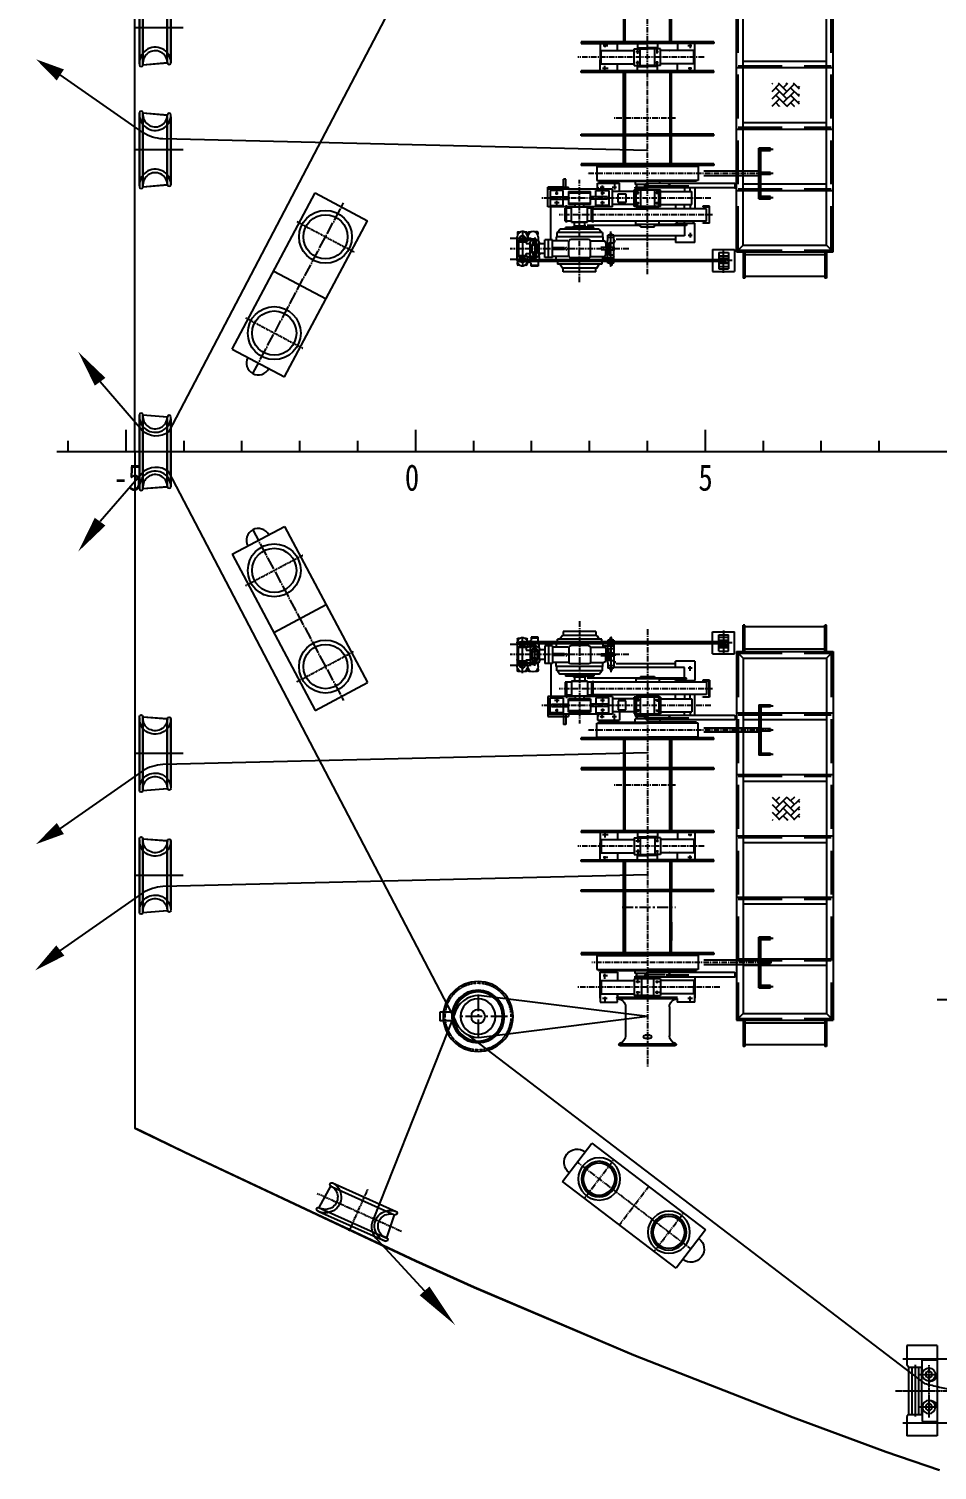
# Model space of a CAD drawing. Header units: millimetres. Extents: x -1838618 to -1600818, y -1770412 to -1553248.
# Drawn here: x -1763030 to -1752682, y -1697150 to -1680727 of the extents above; entities that cross this region are included whole.
import ezdxf

# ---------------------------------------------------------------- set-up
doc = ezdxf.new("R2010")
doc.units = ezdxf.units.MM
doc.header["$LTSCALE"] = 100
for name, pattern in [('ACAD_ISO02W100', [15, 12, -3]), ('ACAD_ISO04W100', [30, 24, -3, 0, -3]), ('CENTER', [2, 1.25, -0.25, 0.25, -0.25]), ('CENTER2', [28.575, 19.05, -3.175, 3.175, -3.175]), ('DASHED2', [0.375, 0.25, -0.125])]:
    doc.linetypes.add(name, pattern=pattern)
doc.layers.add('HULL', color=7, linetype='Continuous')
doc.layers.add('MOORING', color=7, linetype='Continuous')
doc.styles.add('ROMANT', font='', dxfattribs={"width": 0.8})
doc.styles.get('ROMANT').set_extended_font_data('SimSun')

# ---------------------------------------------------------------- blocks, each defined once
blk = doc.blocks.new('67')
at = {"color": 4}
for p, q in [((-3300, 0), (-3300, 250)), ((0, 0), (0, 250)), ((3300, 0), (3300, 250)), ((-3960, 0), (-3960, 125)), ((-2640, 0), (-2640, 125)), ((-1980, 0), (-1980, 125)), ((-1320, 0), (-1320, 125)), ((-660, 0), (-660, 125)), ((0, 5), (0, 130)), ((0, 0), (0, 125)), ((660, 0), (660, 125)), ((1320, 0), (1320, 125)), ((1980, 0), (1980, 125)), ((2640, 0), (2640, 125)), ((3300, 0), (3300, 125)), ((3300, 0), (3300, 125)), ((3960, 0), (3960, 125)), ((4620, 0), (4620, 125)), ((5280, 0), (5280, 125))]:
    blk.add_line(p, q, dxfattribs=at)
at = {"color": 4, "ltscale": 100}
blk.add_line((26787, 0), (-4089, 0), dxfattribs=at)
at = {"color": 4, "style": 'ROMANT', "width": 0.8}
for s, p in [('-5', (-3443, -444)), ('0', (-124, -444)), ('5', (3220, -444))]:
    blk.add_text(s, height=300, dxfattribs=at).set_placement(p)
blk = doc.blocks.new('winch2')
at = {"layer": 'MOORING', "color": 213}
for p, q in [((-2359, 1482), (-2341, 1482)), ((-2316, 1485), (-2302, 1485)), ((-2302, 1482), (-2316, 1482)), ((-2302, 1565), (-2302, 1329)), ((-2292, 1484), (-2271, 1484)), ((-2271, 1484), (-2271, 1431)), ((-2270, 1485), (-2047, 1485)), ((-2062, 1565), (-2062, 1327)), ((-2002, 1482), (-2021, 1482)), ((-2382, 1326), (-2347, 1326)), ((-2382, 1244), (-2382, 1326)), ((-1974, 1425), (-2378, 1425)), ((-1974, 1425), (-2378, 1425)), ((-2372, 1244), (-2372, 1326)), ((-2369, 1460), (-2369, 1472)), ((-2369, 1382), (-2369, 1391)), ((-2352, 1372), (-2359, 1372)), ((-2347, 1326), (-2328, 1351)), ((-2338, 1369), (-2330, 1349)), ((-2328, -849), (-2328, 1412)), ((-2328, 1412), (-2328, 1412)), ((-2302, 1369), (-2316, 1369)), ((-2308, -849), (-2308, 1412)), ((-2292, 1431), (-2265, 1431)), ((-2292, 1419), (-2265, 1419)), ((-2292, 1366), (-2271, 1366)), ((-2271, 1366), (-2272, 1360)), ((-2272, 1245), (-2272, 1325)), ((-2271, 1468), (-2265, 1468)), ((-2271, 1366), (-2271, 1419)), ((-2271, 1383), (-2236, 1383)), ((-2265, 1383), (-2265, 1468)), ((-2098, 1468), (-2262, 1468)), ((-2262, 1335), (-2102, 1335)), ((-2236, 1383), (-2236, 1336)), ((-2123, 1383), (-2123, 1338)), ((-2098, 1383), (-2123, 1383)), ((-2107, 1383), (-2107, 1468)), ((-2098, 1383), (-2098, 1468)), ((-2078, 1368), (-2093, 1373)), ((-2092, 1245), (-2092, 1325)), ((-2047, 1365), (-2078, 1368)), ((-2002, 1358), (-2014, 1358)), ((-2012, 1372), (-2002, 1372)), ((-1992, 1458), (-1992, 1472)), ((-1992, 1382), (-1992, 1393)), ((-1992, 1336), (-1992, 1348)), ((-2328, 1244), (-2382, 1244)), ((-2054, 1285), (-2324, 1285)), ((-2307, 1235), (-2308, 1236)), ((-2272, 1235), (-2307, 1235)), ((-2282, 1083), (-2282, 1171)), ((-2282, 1171), (-2082, 1171)), ((-2262, 1235), (-2102, 1235)), ((-2238, 1171), (-2238, 1218)), ((-2230, 1313), (-2133, 1313)), ((-2230, 1257), (-2133, 1257)), ((-2126, 1171), (-2126, 1218)), ((-2047, 1244), (-2089, 1244)), ((-2082, 1083), (-2082, 1171)), ((-2018, 1247), (-2001, 1247)), ((-1991, 1257), (-1991, 1271)), ((-2402, 970), (-2359, 997)), ((-2359, 521), (-2359, 1025)), ((-2328, 1025), (-2359, 1025)), ((-2308, 1034), (-2312, 1034)), ((-2308, 1040), (-2270, 1040)), ((-2282, 1127), (-2082, 1127)), ((-2282, 1083), (-2269, 1083)), ((-2270, 908), (-2270, 1083)), ((-2270, 1083), (-2094, 1083)), ((-2192, 1028), (-2192, 1083)), ((-2192, 945), (-2192, 1083)), ((-2192, 1029), (-2192, 1029)), ((-2172, 945), (-2172, 1083)), ((-2082, 1083), (-2094, 1083)), ((-2094, 908), (-2094, 1083)), ((-2048, 1040), (-2094, 1040)), ((-2082, 1100), (-1705, 1100)), ((-2048, 507), (-2048, 1040)), ((-1998, 1033), (-2048, 1033)), ((-1998, 513), (-1998, 1033)), ((-1998, 1025), (-1961, 997)), ((-1961, 549), (-1961, 997)), ((-1705, 824), (-1705, 1137)), ((-1705, 1137), (-1480, 1137)), ((-1690, 1109), (-1690, 959)), ((-1520, 1109), (-1690, 1109)), ((-1680, 1034), (-1637, 1034)), ((-1660, 1007), (-1660, 1061)), ((-1619, 1094), (-1619, 899)), ((-1591, 1094), (-1619, 1094)), ((-1591, 1094), (-1591, 899)), ((-1567, 1034), (-1529, 1034)), ((-1550, 1053), (-1550, 1016)), ((-1520, 959), (-1520, 1109)), ((-1505, 397), (-1505, 1137)), ((-1480, 958), (-1480, 1137)), ((-1480, 1137), (-1480, 917)), ((-2447, 587), (-2447, 959)), ((-2447, 959), (-2407, 959)), ((-2402, 576), (-2402, 970)), ((-2287, 671), (-2287, 875)), ((-2267, 895), (-2097, 895)), ((-2192, 932), (-2198, 917)), ((-2191, 946), (-2192, 946)), ((-2172, 932), (-2166, 917)), ((-2077, 671), (-2077, 875)), ((-1961, 935), (-1939, 935)), ((-1939, 611), (-1939, 935)), ((-1939, 843), (-1925, 843)), ((-1925, 704), (-1925, 843)), ((-1925, 833), (-1880, 833)), ((-1882, 924), (-1687, 924)), ((-1880, 684), (-1880, 864)), ((-1880, 864), (-1870, 864)), ((-1879, 864), (-1880, 863)), ((-1880, 863), (-1880, 685)), ((-1875, 864), (-1879, 864)), ((-1870, 934), (-1869, 936)), ((-1870, 869), (-1870, 934)), ((-1870, 864), (-1720, 864)), ((-1869, 936), (-1722, 936)), ((-1722, 936), (-1720, 934)), ((-1720, 869), (-1720, 934)), ((-1720, 864), (-1710, 864)), ((-1715, 864), (-1710, 864)), ((-1715, 864), (-1713, 864)), ((-1710, 684), (-1710, 864)), ((-1710, 689), (-1710, 861)), ((-1710, 824), (-1680, 824)), ((-1690, 959), (-1619, 959)), ((-1680, 649), (-1680, 899)), ((-1529, 899), (-1680, 899)), ((-1665, 899), (-1665, 649)), ((-1591, 959), (-1520, 959)), ((-1545, 899), (-1545, 649)), ((-1529, 899), (-1529, 649)), ((-1500, 958), (-1505, 959)), ((-1505, 930), (-1389, 930)), ((-1505, 900), (-1480, 900)), ((-1500, 958), (-1389, 958)), ((-1480, 930), (-1480, 900)), ((-1389, 930), (-1389, 958)), ((-1925, 704), (-1939, 704)), ((-1925, 714), (-1880, 714)), ((-1917, 80), (-1917, 689)), ((-1899, 714), (-1880, 714)), ((-1890, 714), (-1880, 715)), ((-1880, 685), (-1879, 684)), ((-1880, 684), (-1713, 684)), ((-1879, 684), (-1875, 684)), ((-1870, 614), (-1870, 679)), ((-1720, 684), (-1710, 684)), ((-1720, 671), (-1720, 679)), ((-1720, 614), (-1720, 671)), ((-1713, 684), (-1715, 684)), ((-1715, 684), (-1710, 684)), ((-1710, 724), (-1680, 724)), ((-1710, 689), (-1710, 687)), ((-1706, 397), (-1706, 724)), ((-1234, 0), (-1234, 755)), ((-1215, 755), (-1234, 755)), ((-1215, 0), (-1215, 755)), ((-895, 0), (-895, 755)), ((-895, 755), (-876, 755)), ((-876, 755), (-876, 0)), ((-175, 0), (-175, 755)), ((-175, 755), (-156, 755)), ((-156, 0), (-156, 755)), ((156, 755), (156, 140)), ((175, 755), (156, 755)), ((175, 0), (175, 755)), ((495, 755), (495, 0)), ((514, 755), (495, 755)), ((514, 0), (514, 755)), ((1215, 0), (1215, 755)), ((1215, 755), (1234, 755)), ((1234, 755), (1234, 165)), ((-2447, 587), (-2407, 587)), ((-2402, 576), (-2359, 549)), ((-2328, 521), (-2359, 521)), ((-2312, 507), (-2270, 507)), ((-2309, 549), (-2308, 549)), ((-2284, 505), (-2284, 386)), ((-2270, 651), (-2270, 496)), ((-2267, 651), (-2097, 651)), ((-2192, 528), (-2192, 467)), ((-2169, 467), (-2169, 530)), ((-2094, 651), (-2094, 496)), ((-2048, 507), (-2094, 507)), ((-1998, 513), (-2048, 513)), ((-1961, 549), (-1998, 521)), ((-1961, 611), (-1939, 611)), ((-1885, 624), (-1699, 624)), ((-1870, 639), (-1720, 639)), ((-1868, 0), (-1868, 639)), ((-1868, 612), (-1868, 612)), ((-1728, 639), (-1728, 0)), ((-1728, 612), (-1722, 612)), ((-1690, 589), (-1619, 589)), ((-1690, 439), (-1690, 589)), ((-1680, 649), (-1529, 649)), ((-1679, 514), (-1636, 514)), ((-1660, 490), (-1660, 534)), ((-1619, 454), (-1619, 649)), ((-1591, 454), (-1591, 649)), ((-1591, 589), (-1520, 589)), ((-1571, 514), (-1528, 514)), ((-1550, 532), (-1550, 500)), ((-1550, 490), (-1550, 532)), ((-1520, 589), (-1520, 439)), ((-1505, 570), (-1435, 570)), ((-1505, 562), (-1480, 562)), ((-1461, 515), (-1495, 515)), ((-1480, 538), (-1480, 492)), ((-1435, 570), (-1435, 320)), ((-1414, 558), (-1414, 0)), ((-1414, 558), (-1404, 558)), ((-1404, 576), (-1404, 0)), ((-1244, 576), (-1404, 576)), ((-1244, 576), (-1244, 0)), ((-1234, 558), (-1244, 558)), ((-156, 540), (-29, 540)), ((-130, 447), (-130, 512)), ((-75, 527), (-75, 150)), ((-75, 527), (75, 527)), ((156, 540), (-38, 540)), ((75, 527), (75, 150)), ((130, 452), (130, 504)), ((1234, 558), (1244, 558)), ((1244, 576), (1244, 0)), ((1244, 576), (1404, 576)), ((1404, 576), (1404, 0)), ((1414, 558), (1404, 558)), ((1414, 558), (1414, 0)), ((1435, 540), (1435, 340)), ((1732, 540), (1435, 540)), ((1475, 457), (1475, 506)), ((1530, 527), (1530, 150)), ((1530, 527), (1680, 527)), ((1591, 540), (1775, 540)), ((1680, 527), (1680, 150)), ((1680, 527), (1680, 150)), ((1735, 458), (1735, 514)), ((1775, 540), (1775, 340)), ((-2386, 416), (-1985, 416)), ((-2368, 421), (-2378, 421)), ((-2378, 421), (-2378, 418)), ((-2378, 411), (-2378, 415)), ((-2368, 411), (-2378, 411)), ((-2347, 426), (-2366, 426)), ((-2366, 407), (-2366, 426)), ((-2347, 407), (-2366, 407)), ((-2347, 450), (-2328, 450)), ((-2347, 382), (-2347, 450)), ((-2347, 382), (-2328, 382)), ((-2336, 386), (-2336, 450)), ((-2308, 450), (-2284, 450)), ((-2308, 382), (-2028, 382)), ((-2298, 384), (-2298, 450)), ((-2297, 383), (-2297, 382)), ((-2284, 457), (-2090, 457)), ((-2275, 371), (-2275, 371)), ((-2252, 432), (-2252, 386)), ((-2250, 476), (-2192, 476)), ((-2210, 442), (-2241, 442)), ((-2200, 387), (-2200, 432)), ((-2192, 467), (-2169, 467)), ((-2192, 382), (-2192, 371)), ((-2192, 371), (-2171, 371)), ((-2171, 371), (-2171, 382)), ((-2114, 476), (-2169, 476)), ((-2167, 386), (-2167, 430)), ((-2157, 441), (-2127, 441)), ((-2117, 430), (-2117, 384)), ((-2107, 382), (-2107, 371)), ((-2107, 371), (-2086, 371)), ((-2090, 450), (-2028, 450)), ((-2086, 371), (-2086, 382)), ((-2077, -320), (-2077, 355)), ((-2054, 384), (-2054, 450)), ((-2037, -423), (-2037, 382)), ((-2028, 382), (-2028, 450)), ((-2028, 428), (-2015, 428)), ((-2028, 405), (-2015, 405)), ((-2015, 428), (-2015, 418)), ((-2015, 423), (-2004, 423)), ((-2015, 405), (-2015, 415)), ((-2015, 410), (-2004, 410)), ((-2004, 410), (-2004, 423)), ((-1706, 397), (-1505, 397)), ((-1520, 439), (-1690, 439)), ((-1680, 150), (-1680, 397)), ((-1655, 247), (-1655, 333)), ((-1655, 333), (-1555, 333)), ((-1591, 454), (-1619, 454)), ((-1555, 333), (-1555, 247)), ((-1530, 150), (-1530, 397)), ((-1446, 375), (-1507, 375)), ((-1480, 402), (-1480, 353)), ((-156, 340), (-75, 340)), ((-146, 485), (-99, 485)), ((75, 340), (156, 340)), ((156, 485), (114, 485)), ((1435, 340), (1530, 340)), ((1509, 485), (1454, 485)), ((1720, 340), (1680, 340)), ((1680, 340), (1720, 340)), ((1715, 485), (1764, 485)), ((1720, 340), (1720, 0)), ((1775, 340), (1734, 340)), ((1740, -338), (1740, 338)), ((-1555, 247), (-1655, 247)), ((-1530, 320), (-1435, 320)), ((-1215, 275), (-895, 275)), ((-895, 256), (-1215, 256)), ((-876, 275), (-175, 275)), ((-175, 256), (-876, 256)), ((495, 275), (175, 275)), ((175, 256), (495, 256)), ((1215, 275), (514, 275)), ((514, 256), (1215, 256)), ((1234, 165), (1234, 0)), ((1830, 250), (2163, 250)), ((2250, 322), (2250, -322)), ((2257, 325), (2260, 325)), ((2270, 315), (2270, 110)), ((-1934, 80), (-1908, 80)), ((-1934, 80), (-1934, -81)), ((-1908, -133), (-1908, 132)), ((-1908, 132), (-1868, 132)), ((-1868, -672), (-1868, 0)), ((-1718, 130), (-1728, 130)), ((-1728, -672), (-1728, 0)), ((-1718, -130), (-1718, 130)), ((-1700, 85), (-1718, 85)), ((-1700, 0), (-1700, 150)), ((-1680, 150), (-1700, 150)), ((-1700, 150), (-1510, 150)), ((-1700, 130), (-1510, 130)), ((-1510, 80), (-1700, 80)), ((-1700, -150), (-1700, 0)), ((-1688, 110), (-1648, 110)), ((-1665, 94), (-1665, 124)), ((-1563, 110), (-1526, 110)), ((-1545, 96), (-1545, 124)), ((-1510, 150), (-1510, -150)), ((-1495, 85), (-1510, 85)), ((-1495, 0), (-1495, 140)), ((-1495, 140), (-1481, 140)), ((-1490, -990), (-1490, 0)), ((-1481, 140), (-1481, 20)), ((-1481, 120), (-1450, 120)), ((-1465, 41), (-1465, -470)), ((-1450, 20), (-1450, 140)), ((-1414, 140), (-1450, 140)), ((-1440, -990), (-1440, 0)), ((-1414, -558), (-1414, 0)), ((-1404, -576), (-1404, 0)), ((-1244, -576), (-1244, 0)), ((-1234, -755), (-1234, 0)), ((-1215, -755), (-1215, 0)), ((-895, -755), (-895, 0)), ((-876, -755), (-876, 0)), ((-175, -755), (-175, 0)), ((-156, 115), (-106, 115)), ((-156, -755), (-156, 0)), ((-106, 115), (-106, 0)), ((-106, 95), (-95, 95)), ((-95, 150), (-95, 0)), ((-95, 150), (-30, 150)), ((-95, 85), (95, 85)), ((-95, -150), (-95, 0)), ((-85, 110), (-41, 110)), ((-60, 132), (-60, 90)), ((-38, 150), (95, 150)), ((38, 110), (81, 110)), ((60, 91), (60, 131)), ((95, 150), (95, 0)), ((95, 95), (106, 95)), ((95, -150), (95, 0)), ((106, 115), (106, 0)), ((156, 115), (106, 115)), ((156, 140), (156, 0)), ((1244, -576), (1244, 0)), ((1404, -576), (1404, 0)), ((1450, 140), (1414, 140)), ((1414, -558), (1414, 0)), ((1440, -990), (1440, 0)), ((1450, 20), (1450, 140)), ((1481, 120), (1450, 120)), ((1465, -200), (1465, 32)), ((1481, 140), (1481, 20)), ((1495, 140), (1481, 140)), ((1495, -80), (1495, 140)), ((1495, 80), (1495, -140)), ((1510, 80), (1495, 80)), ((1510, -150), (1510, 150)), ((1510, 150), (1700, 150)), ((1510, 70), (1700, 70)), ((1562, 110), (1524, 110)), ((1545, 85), (1545, 132)), ((1685, 110), (1650, 110)), ((1665, 82), (1665, 130)), ((1700, 0), (1700, 150)), ((1700, 150), (1700, 95)), ((1720, 110), (1700, 110)), ((1700, 0), (1700, -150)), ((2151, -25), (2151, 25)), ((2191, -25), (2191, 25)), ((2270, 110), (2270, -315)), ((-1934, -81), (-1908, -81)), ((-1917, -443), (-1917, -81)), ((-1908, -133), (-1868, -132)), ((-1905, -443), (-1905, -132)), ((-1898, -133), (-1868, -132)), ((-1728, -130), (-1718, -130)), ((-1718, -95), (-1700, -95)), ((-1510, -80), (-1700, -80)), ((-1700, -130), (-1510, -130)), ((-1700, -150), (-1510, -150)), ((-1680, -110), (-1647, -110)), ((-1680, -150), (-1680, -505)), ((-1665, -121), (-1665, -91)), ((-1560, -110), (-1528, -110)), ((-1545, -121), (-1545, -96)), ((-1530, -150), (-1530, -505)), ((-1440, -140), (-1414, -140)), ((-156, -115), (-106, -115)), ((-106, -115), (-106, 0)), ((-106, -95), (-95, -95)), ((-95, -85), (95, -85)), ((-95, -150), (95, -150)), ((-83, -110), (-45, -110)), ((-75, -527), (-75, -150)), ((-60, -96), (-60, -125)), ((43, -110), (84, -110)), ((60, -126), (60, -97)), ((75, -527), (75, -155)), ((95, -95), (106, -95)), ((106, -115), (106, 0)), ((156, -115), (106, -115)), ((156, -25), (156, 0)), ((156, -755), (156, -25)), ((175, -755), (175, 0)), ((495, -755), (495, 0)), ((514, -755), (514, 0)), ((1215, -755), (1215, 0)), ((1234, -25), (1234, 0)), ((1234, -755), (1234, -25)), ((1440, -140), (1414, -140)), ((1490, -990), (1490, 0)), ((1495, -140), (1490, -140)), ((1510, -80), (1495, -80)), ((1510, -70), (1700, -70)), ((1510, -150), (1700, -150)), ((1530, -527), (1530, -150)), ((1562, -110), (1531, -110)), ((1545, -139), (1545, -91)), ((1683, -110), (1648, -110)), ((1665, -138), (1665, -89)), ((1680, -527), (1680, -150)), ((1720, -110), (1700, -110)), ((1720, 0), (1720, -340)), ((-2037, -320), (-2110, -320)), ((-2110, -540), (-2110, -320)), ((-1890, -320), (-1905, -320)), ((-1890, -320), (-1890, -338)), ((-1680, -320), (-1728, -320)), ((-1481, -250), (-1443, -250)), ((-895, -256), (-1215, -256)), ((-1215, -275), (-895, -275)), ((-175, -256), (-876, -256)), ((-876, -275), (-175, -275)), ((73, -251), (73, -248)), ((175, -256), (495, -256)), ((175, -275), (495, -275)), ((514, -256), (1215, -256)), ((1215, -275), (514, -275)), ((1447, -250), (1480, -250)), ((1465, -214), (1465, -470)), ((1680, -527), (1680, -210)), ((1830, -250), (2163, -250)), ((2257, -325), (2260, -325)), ((-2000, -485), (-2053, -485)), ((-1917, -423), (-2037, -423)), ((-2030, -508), (-2030, -464)), ((-1905, -443), (-1917, -443)), ((-1905, -423), (-1868, -423)), ((-1890, -338), (-1868, -338)), ((-1890, -433), (-1890, -540)), ((-1728, -423), (-1680, -423)), ((-1680, -485), (-1728, -485)), ((-1490, -423), (-1530, -423)), ((-1530, -485), (-1490, -485)), ((-156, -340), (-75, -340)), ((-143, -485), (-113, -485)), ((-130, -506), (-130, -464)), ((156, -340), (75, -340)), ((148, -485), (104, -485)), ((130, -507), (130, -458)), ((1762, -485), (1714, -485)), ((1734, -338), (1775, -338)), ((1735, -513), (1735, -458)), ((1775, -540), (1775, -338)), ((-2110, -540), (-1890, -540)), ((-1891, -631), (-1886, -631)), ((-1891, -706), (-1891, -631)), ((-1868, -520), (-1890, -520)), ((-1886, -631), (-1886, -701)), ((-1490, -540), (-1728, -540)), ((-1699, -631), (-1704, -631)), ((-1704, -631), (-1704, -701)), ((-1699, -706), (-1699, -631)), ((-1680, -505), (-1530, -505)), ((-1414, -558), (-1404, -558)), ((-1244, -576), (-1404, -576)), ((-1349, -641), (-1349, -1268)), ((-1299, -1268), (-1299, -641)), ((-1234, -558), (-1244, -558)), ((-156, -540), (-38, -540)), ((-75, -527), (75, -527)), ((-38, -540), (156, -540)), ((0, -527), (75, -527)), ((1234, -558), (1244, -558)), ((1244, -576), (1404, -576)), ((1299, -1268), (1299, -641)), ((1349, -641), (1349, -1268)), ((1414, -558), (1404, -558)), ((1490, -540), (1732, -540)), ((1530, -527), (1680, -527)), ((1680, -527), (1591, -527)), ((1775, -540), (1591, -540)), ((-2443, -742), (-2443, -992)), ((-2328, -742), (-2443, -742)), ((-2410, -813), (-2410, -924)), ((-2328, -813), (-2410, -813)), ((-2384, -813), (-2384, -924)), ((-2348, -813), (-2348, -924)), ((-2338, -813), (-2338, -924)), ((-2193, -742), (-2308, -742)), ((-2224, -813), (-2308, -813)), ((-2298, -813), (-2298, -924)), ((-2288, -813), (-2288, -924)), ((-2263, -813), (-2263, -924)), ((-2224, -813), (-2224, -924)), ((-2193, -742), (-2193, -992)), ((-1891, -706), (-1699, -706)), ((-1704, -701), (-1886, -701)), ((-1868, -672), (-1728, -672)), ((-1215, -755), (-1234, -755)), ((-895, -755), (-876, -755)), ((-175, -755), (-156, -755)), ((175, -755), (156, -755)), ((514, -755), (495, -755)), ((1215, -755), (1234, -755)), ((-2224, -924), (-2410, -924)), ((-2193, -992), (-2443, -992)), ((-1480, -1000), (-1450, -1000)), ((1480, -1000), (1450, -1000)), ((-1612, -1268), (-1037, -1268)), ((-1612, -1268), (-1612, -1400)), ((-1599, -1280), (-1049, -1280)), ((-1599, -1280), (-1599, -1430)), ((-1587, -1293), (-1062, -1293)), ((-1587, -1400), (-1587, -1293)), ((-1299, -1268), (-1349, -1268)), ((-1337, -1400), (-1337, -1268)), ((-1312, -1400), (-1312, -1268)), ((-1062, -1293), (-1062, -1400)), ((-1049, -1280), (-1049, -1430)), ((-1037, -1400), (-1037, -1268)), ((1037, -1400), (1037, -1268)), ((1612, -1268), (1037, -1268)), ((1049, -1280), (1049, -1430)), ((1599, -1280), (1049, -1280)), ((1062, -1293), (1062, -1400)), ((1587, -1293), (1062, -1293)), ((1299, -1268), (1349, -1268)), ((1312, -1400), (1312, -1268)), ((1337, -1400), (1337, -1268)), ((1587, -1400), (1587, -1293)), ((1599, -1280), (1599, -1430)), ((1612, -1268), (1612, -1400)), ((-1612, -1400), (-1587, -1400)), ((-1337, -1400), (-1312, -1400)), ((-1062, -1400), (-1037, -1400)), ((1062, -1400), (1037, -1400)), ((1337, -1400), (1312, -1400)), ((1612, -1400), (1587, -1400))]:
    blk.add_line(p, q, dxfattribs=at)
at = {"layer": 'MOORING', "color": 213, "linetype": 'CENTER', "ltscale": 0.51}
for p, q in [((-2185, 212), (-2185, 1565)), ((-2318, -964), (-2318, 1476)), ((-1605, -720), (-1605, 1218)), ((-1795, -742), (-1795, 1006)), ((-2563, 774), (-1398, 774)), ((-1324, -1430), (-1324, 687)), ((0, -644), (0, 795)), ((1605, -825), (1605, 795)), ((1605, -825), (1605, 795)), ((1605, -825), (1605, 795)), ((1324, -1415), (1324, 635)), ((-695, -320), (-695, 380)), ((-2474, 0), (2508, 0))]:
    blk.add_line(p, q, dxfattribs=at)
at = {"layer": 'MOORING', "color": 213, "ltscale": 15}
for p, q in [((-2310, 1137), (-2308, 1137)), ((-1720, 921), (-1710, 921)), ((-1870, 614), (-1868, 612)), ((-1720, 614), (-1722, 612)), ((865, -275), (1075, -275)), ((876, -275), (865, -275)), ((-1890, -338), (-1890, -433)), ((-2458, -867), (-2198, -867))]:
    blk.add_line(p, q, dxfattribs=at)
at = {"layer": 'MOORING', "color": 213, "linetype": 'CENTER'}
blk.add_line((695, 290), (695, -320), dxfattribs=at)
at = {"layer": 'MOORING', "color": 213}
for centre, radius in [((-2318, 1425), 16.3), ((-2302, 1425), 30), ((-2062, 1425), 30), ((-2230, 1285), 15.5), ((-2133, 1285), 15.5), ((-1465, 0), 9), ((1465, 0), 9), ((-1465, -250), 9), ((1465, -250), 9), ((-2318, -867), 20), ((-2318, -867), 10)]:
    blk.add_circle(centre, radius, dxfattribs=at)
for centre, radius, start, end in [((-2318, 1425), 60, 89.8659, 248.3321), ((-2359, 1472), 10, 90, 180), ((-2239, 1425), 95.4, 143.606, 216.394), ((-2128, 1425), 60, 296.1023, 90), ((-2047, 1425), 60, 270, 90), ((-2047, 1425), 60, 270, 90), ((-2002, 1472), 10, 0, 90), ((-2359, 1382), 10, 180, 270), ((-2204, 1305), 87.6, 140.8792, 219.3782), ((-2262, 1325), 10, 90, 180), ((-2159, 1305), 87.6, 320.6219, 49.0427), ((-2102, 1325), 10, 0, 90), ((-2047, 1304), 60, 270, 90), ((-2002, 1382), 10, 270, 0), ((-2002, 1348), 10, 0, 90), ((-2262, 1245), 10, 180, 270), ((-2230, 1285), 27.9, 90, 270), ((-2204, 1305), 87.6, 233.0845, 243.3974), ((-2247, 1218), 10, 0, 63.3974), ((-2133, 1285), 27.9, 270, 90), ((-2116, 1218), 10, 116.6026, 180), ((-2159, 1305), 87.6, 296.6026, 306.9155), ((-2102, 1245), 10, 270, 0), ((-2001, 1257), 10, 270, 0), ((-2267, 875), 20, 90, 180), ((-2097, 875), 20, 0, 90), ((-1875, 869), 5, 270, 0), ((-1715, 869), 5, 180, 270), ((-1715, 869), 5, 180, 183.0398), ((-1713, 861), 3, 0, 90), ((-2267, 671), 20, 180, 270), ((-2097, 671), 20, 270, 0), ((-1875, 679), 5, 0, 90), ((-1715, 679), 5, 90, 180.0068), ((-1713, 687), 3, 270, 0), ((-2250, 496), 20, 180, 270), ((-2114, 496), 20, 270, 0), ((-2241, 432), 10, 90, 180), ((-2210, 432), 10, 0, 90), ((-2157, 430), 10, 90, 180), ((-2127, 430), 10, 0, 90), ((1730, 340), 10, 90, 180), ((1730, 340), 10, 0, 90), ((1830, 340), 90, 180, 270), ((2160, 340), 90, 270, 345.5225), ((2257, 315), 10, 90, 165.5225), ((2260, 315), 10, 0, 90), ((-1465, 0), 25, 0, 180), ((1465, 0), 25, 0, 180), ((2171, 25), 20, 0, 180), ((2171, -25), 20, 180, 0), ((1830, -340), 90, 90, 180), ((2160, -340), 90, 14.4775, 90), ((2257, -315), 10, 194.4775, 270), ((2260, -315), 10, 270, 0), ((-1480, -990), 10, 180, 270), ((-1450, -990), 10, 270, 0), ((1450, -990), 10, 180, 270), ((1480, -990), 10, 270, 0)]:
    blk.add_arc(centre, radius, start, end, dxfattribs=at)
blk = doc.blocks.new('C1')
at = {"color": 5, "linetype": 'ACAD_ISO02W100', "ltscale": 20}
blk.add_line((498, -6), (-52, -6), dxfattribs=at)
at = {"layer": 'MOORING', "ltscale": 3}
for p, q in [((0, -415), (0, 415)), ((0, 395), (0, -435)), ((40, 418), (40, -435)), ((40, 415), (317, 390)), ((40, -438), (40, 415)), ((40, 415), (319, 393)), ((318, -391), (318, 387)), ((318, 371), (318, -407)), ((358, -388), (358, 387)), ((358, 368), (358, -407)), ((40, -427), (317, -402)), ((40, -427), (319, -405))]:
    blk.add_line(p, q, dxfattribs=at)
for centre, radius, start, end in [((20, 415), 20, 0, 180), ((20, 415), 20, 0, 180), ((180, 395), 180, 173.6474, 357.4083), ((180, 395), 180, 173.6474, 357.4083), ((180, 395), 140, 173.1099, 357.9459), ((180, 395), 140, 173.1099, 357.9459), ((339, 390), 20, 0, 180), ((339, 390), 20, 0, 180), ((180, -407), 180, 2.5917, 186.3526), ((180, -407), 180, 2.5917, 186.3526), ((180, -407), 140, 2.0541, 186.8901), ((180, -407), 140, 2.0541, 186.8901), ((20, -427), 20, 180, 0), ((20, -427), 20, 180, 0), ((339, -402), 20, 180, 0), ((339, -402), 20, 180, 0)]:
    blk.add_arc(centre, radius, start, end, dxfattribs=at)
blk = doc.blocks.new('F1')
at = {"layer": 'HULL', "color": 4, "linetype": 'CENTER2', "ltscale": 0.1}
for p, q in [((0, -250), (0, 250)), ((334, 0), (-232, 0))]:
    blk.add_line(p, q, dxfattribs=at)
at = {"layer": 'HULL', "color": 7}
for p, q in [((-296, 50), (-434, 50)), ((-434, -50), (-434, 50)), ((-296, -50), (-434, -50))]:
    blk.add_line(p, q, dxfattribs=at)
for radius in [398, 300, 280, 200, 80]:
    blk.add_circle((0, 0), radius, dxfattribs=at)
at = {"layer": 'HULL', "color": 7, "linetype": 'DASHED2', "ltscale": 0.02}
blk.add_circle((0, 0), 378, dxfattribs=at)
blk = doc.blocks.new('C2')
for p, q in [((-443, -2), (315, 337)), ((-448, -48), (331, 301)), ((329, 298), (419, 35)), ((-291, -283), (419, 35)), ((-441, -46), (-308, -292)), ((-288, -327), (435, -1))]:
    blk.add_line(p, q)
for centre, radius, start, end in [((370, 165), 180, 107.7623, 291.5232), ((321, 317), 20, 294.1149, 114.1149), ((370, 165), 140, 107.2248, 292.0608), ((-369, -166), 180, 296.7066, 120.4675), ((428, 15), 20, 294.1149, 114.1149), ((-450, -28), 20, 114.1149, 294.1149), ((-369, -166), 140, 296.1691, 121.0051), ((-297, -309), 20, 114.1149, 294.1149)]:
    blk.add_arc(centre, radius, start, end)
at = {"layer": 'HULL', "color": 4, "linetype": 'CENTER', "ltscale": 0.1}
for p, q in [((-462, -207), (497, 223)), ((-99, 222), (114, -255))]:
    blk.add_line(p, q, dxfattribs=at)
blk = doc.blocks.new('F3')
for p, q in [((-252, 288), (-252, 508)), ((94, 508), (-252, 508)), ((94, -522), (94, 508)), ((-297, 358), (221, 358)), ((-75, 178), (-75, 344)), ((-75, 344), (94, 344)), ((-233, 263), (-252, 288)), ((-233, -277), (-233, 263)), ((-233, 263), (-83, 263)), ((-196, -277), (-196, 263)), ((-158, -304), (-158, 285)), ((-120, -277), (-120, 263)), ((-115, 178), (103, 178)), ((-83, -277), (-83, 263)), ((-233, -277), (-252, -302)), ((-252, -522), (-252, -302)), ((-233, -277), (-83, -277)), ((-124, -192), (103, -192)), ((-75, -192), (-75, -358)), ((-297, -372), (221, -372)), ((-75, -358), (94, -358)), ((94, -522), (-252, -522))]:
    blk.add_line(p, q)
for centre, radius in [((0, 178), 75), ((0, 178), 37.7), ((0, -192), 37.7)]:
    blk.add_circle(centre, radius)
for start, end in [(180, 90), (90, 180)]:
    blk.add_arc((0, -192), 75, start, end)
for points in [[(0, 103), (16, 104), (43, 105), (74, 125), (90, 150), (93, 168), (94, 178)], [(0, -117), (16, -117), (43, -118), (74, -138), (90, -164), (93, -182), (94, -192)]]:
    blk.add_open_spline(points, degree=3, knots=[0, 0, 0, 0, 47.006103, 80.631435, 105.112826, 134.932648, 134.932648, 134.932648, 134.932648])
at = {"layer": 'HULL', "color": 4, "linetype": 'CENTER', "ltscale": 0.1}
for p, q in [((0, -300), (0, 300)), ((-381, -6), (297, -6))]:
    blk.add_line(p, q, dxfattribs=at)
blk = doc.blocks.new('B4')
for p, q in [((417, 752), (-787, -346)), ((787, 346), (417, 752)), ((-417, -752), (787, 346)), ((-787, -346), (-417, -752))]:
    blk.add_line(p, q)
for centre, radius in [((369, 337), 240), ((368, 338), 202), ((368, 338), 182), ((-369, -337), 240), ((-371, -336), 202), ((-371, -336), 182)]:
    blk.add_circle(centre, radius)
for centre, start, end in [((602, 549), 312.3499, 132.3499), ((-602, -549), 132.3826, 312.3826)]:
    blk.add_arc(centre, 150, start, end)
at = {"layer": 'HULL', "color": 4, "linetype": 'CENTER', "ltscale": 0.1}
for p, q in [((-602, -549), (602, 549)), ((192, 531), (549, 140)), ((-185, 203), (185, -203)), ((-549, -140), (-192, -531))]:
    blk.add_line(p, q, dxfattribs=at)
blk = doc.blocks.new('A DECK')
at = {"color": 6}
blk.add_line((-15200, -6250, 1770), (-16660, -6250, 1770), dxfattribs=at)
for points in [[(-25800, 0), (-25800, 785), (-25800, 5586), (-25800, 6863), (-25800, 7709), (-25726, 7744), (-25234, 7981), (-22600, 9222), (-21935, 9522), (-20115, 10296), (-18300, 11006), (-17244, 11396), (-16660, 11596)], [(-25800, 0), (-25800, -785), (-25800, -5586), (-25800, -6863), (-25800, -7709), (-25726, -7744), (-25234, -7981), (-22600, -9222), (-21936, -9522), (-20115, -10296), (-18300, -11006), (-17244, -11396), (-16635, -11605)]]:
    blk.add_lwpolyline(points, dxfattribs=at)

msp = doc.modelspace()

# ---------------------------------------------------------------- hatches: boundary and pattern name
h = msp.add_hatch()
h.set_pattern_fill('AR-HBONE', scale=15, style=0)
h.set_pattern_definition([(45, (-1816378.41, -1592896.454), (7e-15, 84.852814), [180, -60]), (135, (-1816335.984, -1592854.03), (7e-15, 84.852814), [180, -60])])
h.paths.add_polyline_path([(-1754250, -1681345.7), (-1754562.7, -1681345.7), (-1754562.7, -1681611.3), (-1754250, -1681611.3)])
h = msp.add_hatch()
h.set_pattern_fill('AR-HBONE', scale=15, style=0)
h.set_pattern_definition([(315, (-1816378.41, -1778195.03), (7e-15, -84.852814), [180, -60]), (225, (-1816335.984, -1778237.46), (7e-15, -84.852814), [180, -60])])
h.paths.add_polyline_path([(-1754250, -1689745.7), (-1754562.7, -1689745.7), (-1754562.7, -1689480.2), (-1754250, -1689480.2)])

# ---------------------------------------------------------------- linework, layer by layer
at = {"color": 0}
for p, q in [((-1754892.9, -1681093.8), (-1753942.9, -1681093.8)), ((-1754967.9, -1681168.8), (-1753867.9, -1681168.8)), ((-1754967.9, -1681868.8), (-1753867.9, -1681868.8)), ((-1754892.9, -1681793.8), (-1753942.9, -1681793.8)), ((-1754967.9, -1682568.8), (-1753867.9, -1682568.8)), ((-1754892.9, -1682493.8), (-1753942.9, -1682493.8)), ((-1754892.9, -1683193.8), (-1754967.9, -1683268.8)), ((-1754892.9, -1683193.8), (-1753942.9, -1683193.8)), ((-1753867.9, -1683268.8), (-1753942.9, -1683193.8)), ((-1754967.9, -1683268.8), (-1753867.9, -1683268.8)), ((-1754872.9, -1683298.8), (-1753962.9, -1683298.8)), ((-1754967.9, -1687822.7), (-1753867.9, -1687822.7)), ((-1754892.9, -1687897.7), (-1754967.9, -1687822.7)), ((-1754872.9, -1687792.7), (-1753962.9, -1687792.7)), ((-1753867.9, -1687822.7), (-1753942.9, -1687897.7)), ((-1754892.9, -1687897.7), (-1753942.9, -1687897.7)), ((-1754967.9, -1688522.7), (-1753867.9, -1688522.7)), ((-1754892.9, -1688597.7), (-1753942.9, -1688597.7)), ((-1754967.9, -1689222.7), (-1753867.9, -1689222.7)), ((-1754892.9, -1689297.7), (-1753942.9, -1689297.7)), ((-1754967.9, -1689922.7), (-1753867.9, -1689922.7)), ((-1754892.9, -1689997.7), (-1753942.9, -1689997.7)), ((-1754967.9, -1690622.7), (-1753867.9, -1690622.7)), ((-1754892.9, -1690697.7), (-1753942.9, -1690697.7)), ((-1754967.9, -1691322.7), (-1753867.9, -1691322.7)), ((-1754892.9, -1691397.7), (-1753942.9, -1691397.7)), ((-1754967.9, -1692022.7), (-1754892.9, -1691947.7)), ((-1754967.9, -1692022.7), (-1753867.9, -1692022.7)), ((-1754892.9, -1691947.7), (-1753942.9, -1691947.7)), ((-1754872.9, -1692052.7), (-1753962.9, -1692052.7)), ((-1753942.9, -1691947.7), (-1753867.9, -1692022.7))]:
    msp.add_line(p, q, dxfattribs=at)
at = {"color": 3, "linetype": 'DASHED2', "ltscale": 20}
for p, q in [((-1754947.9, -1681148.8), (-1753887.9, -1681148.8)), ((-1754947.9, -1681848.8), (-1753887.9, -1681848.8)), ((-1754947.9, -1682548.8), (-1753887.9, -1682548.8)), ((-1754947.9, -1683248.8), (-1753887.9, -1683248.8)), ((-1754947.9, -1687842.7), (-1753887.9, -1687842.7)), ((-1754947.9, -1688542.7), (-1753887.9, -1688542.7)), ((-1754947.9, -1689242.7), (-1753887.9, -1689242.7)), ((-1754947.9, -1689942.7), (-1753887.9, -1689942.7)), ((-1754947.9, -1690642.7), (-1753887.9, -1690642.7)), ((-1754947.9, -1691342.7), (-1753887.9, -1691342.7)), ((-1754947.9, -1692002.7), (-1753887.9, -1692002.7))]:
    msp.add_line(p, q, dxfattribs=at)
at = {"color": 0, "linetype": 'Continuous', "ltscale": 37.9909}
for p, q in [((-1754892.9, -1683268.8), (-1754893.2, -1683568.8)), ((-1754872.9, -1683268.8), (-1754873.2, -1683568.8)), ((-1753962.9, -1683269.9), (-1753963.2, -1683569.9)), ((-1753942.9, -1683269.9), (-1753943.2, -1683569.9)), ((-1753963.2, -1683549.9), (-1754873.2, -1683548.8)), ((-1753943.2, -1683569.9), (-1753963.2, -1683569.9)), ((-1754892.9, -1687822.7), (-1754893.2, -1687522.7)), ((-1754872.9, -1687822.6), (-1754873.2, -1687522.6)), ((-1753963.2, -1687541.6), (-1754873.2, -1687542.6)), ((-1753943.2, -1687521.6), (-1753963.2, -1687521.6)), ((-1753962.9, -1687821.6), (-1753963.2, -1687521.6)), ((-1753942.9, -1687821.6), (-1753943.2, -1687521.6)), ((-1754892.9, -1692022.7), (-1754893.2, -1692322.7)), ((-1754872.9, -1692022.7), (-1754873.2, -1692322.7)), ((-1753962.9, -1692023.7), (-1753963.2, -1692323.7)), ((-1753942.9, -1692023.7), (-1753943.2, -1692323.7)), ((-1753963.2, -1692303.7), (-1754873.2, -1692302.7)), ((-1753943.2, -1692323.7), (-1753963.2, -1692323.7))]:
    msp.add_line(p, q, dxfattribs=at)
at = {"color": 2}
for p, q in [((-1754873.2, -1683568.8), (-1754893.2, -1683568.8)), ((-1754873.2, -1687522.6), (-1754893.2, -1687522.7)), ((-1754873.2, -1692322.7), (-1754893.2, -1692322.7))]:
    msp.add_line(p, q, dxfattribs=at)
at = {"color": 6}
for points in [[(-1761821.7, -1685545.7), (-1761821.7, -1684760.4), (-1761821.7, -1679959.7), (-1761821.7, -1678683), (-1761821.7, -1677837.1), (-1761747.6, -1677801.7), (-1761255.6, -1677564.9), (-1758621.7, -1676324.1), (-1757957.1, -1676023.7), (-1756136.8, -1675250), (-1754321.7, -1674540), (-1753265.4, -1674149.6), (-1752681.7, -1673949.7)], [(-1761821.7, -1685545.7), (-1761821.7, -1686331), (-1761821.8, -1691131.8), (-1761821.8, -1692408.5), (-1761821.8, -1693254.4), (-1761747.7, -1693289.8), (-1761255.7, -1693526.6), (-1758621.8, -1694767.4), (-1757957.2, -1695067.8), (-1756136.9, -1695841.5), (-1754321.8, -1696551.5), (-1753265.6, -1696941.9), (-1752656.7, -1697150.5)]]:
    msp.add_lwpolyline(points, dxfattribs=at)
at = {"color": 9}
for points in [[(-1755981.7, -1679110.4), (-1757903.2, -1678867.6, 0.3187217), (-1758169.4, -1679069.6), (-1761434.7, -1685316.5, -0.384263), (-1761743.5, -1685298.4), (-1762217.5, -1684748.9)], [(-1755981.7, -1682113.6), (-1761501.7, -1681981.2, -0.1284542), (-1761731.5, -1681909.3), (-1762670.8, -1681252.6)], [(-1755981.7, -1691981.1), (-1757903.2, -1692223.9, -0.3187217), (-1758169.4, -1692021.8), (-1761434.7, -1685775, 0.384263), (-1761743.5, -1685793.1), (-1762217.5, -1686342.6)], [(-1755981.7, -1688977.8), (-1761501.7, -1689110.3, 0.1284542), (-1761731.5, -1689182.2), (-1762670.8, -1689838.9)], [(-1755981.7, -1690368), (-1761501.7, -1690500.9, 0.1284542), (-1761731.5, -1690572.9), (-1762670.8, -1691229.5)], [(-1755981.7, -1691981.1), (-1757902, -1691742.9, 0.3412043), (-1758180, -1691955.8), (-1759108.2, -1694294.1, 0.3214341), (-1759059.3, -1694525.5), (-1758521.5, -1695107.8)], [(-1758036.9, -1692186.5), (-1752825.3, -1696162.3, -0.0026622), (-1752654.5, -1696203.9), (-1751971.1, -1696343)]]:
    msp.add_lwpolyline(points, format="xyb", dxfattribs=at)
at = {"color": 0}
for points in [[(-1754967.9, -1683268.8), (-1754967.9, -1679068.8)], [(-1753867.9, -1683268.8), (-1753867.9, -1679068.8)], [(-1754892.9, -1683193.8), (-1754892.9, -1679143.8)], [(-1753942.9, -1683193.8), (-1753942.9, -1679143.8)], [(-1754967.9, -1687822.7), (-1754967.9, -1692022.7)], [(-1753867.9, -1687822.7), (-1753867.9, -1692022.7)], [(-1754892.9, -1687897.7), (-1754892.9, -1691947.7)], [(-1753942.9, -1687897.7), (-1753942.9, -1691947.7)]]:
    msp.add_lwpolyline(points, dxfattribs=at)
at = {"color": 3, "linetype": 'DASHED2', "ltscale": 20}
for points in [[(-1754947.9, -1683248.8), (-1754947.9, -1679088.8)], [(-1753887.9, -1683248.8), (-1753887.9, -1679088.8)], [(-1754947.9, -1687842.7), (-1754947.9, -1692002.7)], [(-1753887.9, -1687842.7), (-1753887.9, -1692002.7)]]:
    msp.add_lwpolyline(points, dxfattribs=at)
at = {"layer": 'HULL'}
for p, q in [((-1760239.7, -1683487.2), (-1759643.7, -1683804.2)), ((-1760239.7, -1687604.2), (-1759643.7, -1687287.2))]:
    msp.add_line(p, q, dxfattribs=at)
at = {"layer": 'HULL', "color": 9}
for points in [[(-1762670.8, -1681252.6, 150, 1, 0), (-1762945.8, -1681075.1, 1, 1, 0)], [(-1762217.5, -1684748.9, 150, 1, 0), (-1762464.6, -1684410.3, 1, 1, 0)], [(-1762217.5, -1686342.6, 150, 1, 0), (-1762464.6, -1686681.1, 1, 1, 0)], [(-1762670.8, -1689838.9, 150, 1, 0), (-1762945.8, -1690016.4, 1, 1, 0)], [(-1762670.8, -1691229.5, 150, 1, 0), (-1762954.6, -1691453.5, 1, 1, 0)], [(-1758521.5, -1695107.8, 150, 1, 0), (-1758174.3, -1695495.7, 1, 1, 0)]]:
    msp.add_lwpolyline(points, format="xyseb", dxfattribs=at)
at = {"layer": 'MOORING'}
for p, q in [((-1760713.1, -1684377.2), (-1759766.3, -1682597.3)), ((-1759766.3, -1682597.3), (-1759170.3, -1682914.3)), ((-1760117.1, -1684694.2), (-1759170.3, -1682914.3)), ((-1760713.1, -1684377.2), (-1760117.1, -1684694.2)), ((-1760713.1, -1686714.3), (-1760117.1, -1686397.3)), ((-1760117.1, -1686397.3), (-1759170.3, -1688177.2)), ((-1760713.1, -1686714.3), (-1759766.3, -1688494.2)), ((-1759766.3, -1688494.2), (-1759170.3, -1688177.2))]:
    msp.add_line(p, q, dxfattribs=at)
at = {"layer": 'MOORING', "linetype": 'ACAD_ISO04W100', "ltscale": 0.06}
for p, q in [((-1760478.5, -1684654.8), (-1759443.7, -1682709.7)), ((-1760478.5, -1686436.6), (-1759443.7, -1688381.8))]:
    msp.add_line(p, q, dxfattribs=at)
at = {"layer": 'MOORING', "linetype": 'CENTER', "ltscale": 0.1}
for p, q in [((-1759976.7, -1682923.7), (-1759323.6, -1683271.1)), ((-1760560, -1684020.2), (-1759906.9, -1684367.6)), ((-1760560, -1687071.2), (-1759906.9, -1686723.8)), ((-1759976.7, -1688167.7), (-1759323.6, -1687820.3))]:
    msp.add_line(p, q, dxfattribs=at)
at = {"layer": 'MOORING'}
for centre, radius in [((-1759650, -1683097.5), 301.5), ((-1759650, -1683097.5), 252), ((-1760233.4, -1684194), 301.5), ((-1760233.4, -1684194), 252), ((-1760233.4, -1686897.5), 301.5), ((-1760233.4, -1686897.5), 252), ((-1759650, -1687994), 301.5), ((-1759650, -1687994), 252)]:
    msp.add_circle(centre, radius, dxfattribs=at)
for centre, start, end in [((-1760415.1, -1684535.7), 151.98839, 331.98839), ((-1760415.1, -1686555.8), 28.01161, 208.01161)]:
    msp.add_arc(centre, 135, start, end, dxfattribs=at)

# ---------------------------------------------------------------- block references
msp.add_blockref('A DECK', (-1736021.7, -1685540.7, -1770))
at = {"color": 7}
msp.add_blockref('67', (-1758621.7, -1685545.7), dxfattribs=at)
at = {"layer": 'HULL', "color": 2, "rotation": 90}
msp.add_blockref('winch2', (-1755981.7, -1681050.4), dxfattribs=at)
at = {"layer": 'HULL', "color": 1}
for p in [(-1761770.1, -1680709.7), (-1761770.1, -1682099.7), (-1761770.1, -1685539.6)]:
    msp.add_blockref('C1', p, dxfattribs=at)
at = {"layer": 'HULL', "color": 2, "xscale": -1, "rotation": 90}
msp.add_blockref('winch2', (-1755981.7, -1690041.1), dxfattribs=at)
at = {"layer": 'HULL', "color": 1, "xscale": -1}
for name, p, rotation in [('C1', (-1761770.1, -1688991.8), 180), ('C1', (-1761770.1, -1690381.8), 180), ('F1', (-1757911.7, -1691981.1), 180), ('B4', (-1756134.5, -1694135.7), 185.0000000034861), ('C2', (-1759281.7, -1694204.9), 180), ('F3', (-1752775.7, -1696252.5), 180)]:
    msp.add_blockref(name, p, dxfattribs=dict(at, rotation=rotation))

doc.saveas('drawing.dxf')
